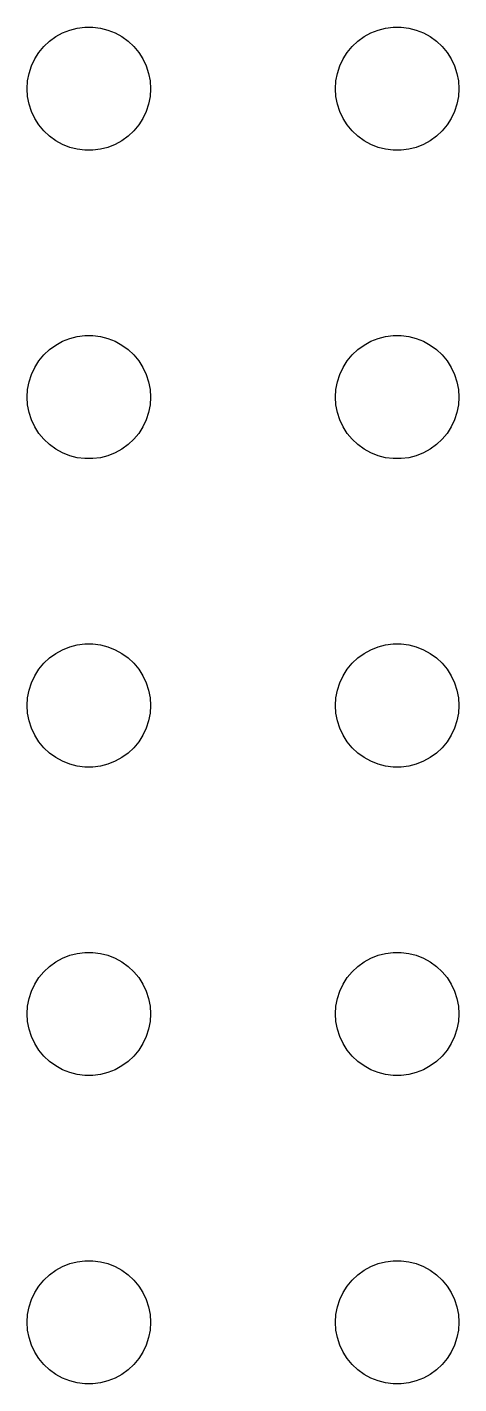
# Model space of a CAD drawing. Header units: metres. Extents: x -150 to 150, y -149 to 149.
# Drawn here: x 73.5 to 84, y -114 to -81 of the extents above; entities that cross this region are included whole.
import ezdxf

# ---------------------------------------------------------------- set-up
doc = ezdxf.new("R2010")
doc.units = ezdxf.units.M

msp = doc.modelspace()

# ---------------------------------------------------------------- linework, layer by layer
for p, q in [((74.1963, -81.2335), (74.3613, -81.1428)), ((74.3613, -81.1428), (74.5365, -81.0734)), ((74.5365, -81.0734), (74.7189, -81.0266)), ((74.7189, -81.0266), (74.9058, -81.003)), ((74.9058, -81.003), (75.0942, -81.003)), ((75.0942, -81.003), (75.2811, -81.0266)), ((75.2811, -81.0266), (75.4635, -81.0734)), ((75.4635, -81.0734), (75.6387, -81.1428)), ((75.6387, -81.1428), (75.8037, -81.2335)), ((81.6963, -81.2335), (81.8613, -81.1428)), ((81.8613, -81.1428), (82.0365, -81.0734)), ((82.0365, -81.0734), (82.2189, -81.0266)), ((82.2189, -81.0266), (82.4058, -81.003)), ((82.4058, -81.003), (82.5942, -81.003)), ((82.5942, -81.003), (82.7811, -81.0266)), ((82.7811, -81.0266), (82.9635, -81.0734)), ((82.9635, -81.0734), (83.1387, -81.1428)), ((83.1387, -81.1428), (83.3037, -81.2335)), ((73.7865, -81.6183), (73.9065, -81.4732)), ((73.9065, -81.4732), (74.0439, -81.3442)), ((74.0439, -81.3442), (74.1963, -81.2335)), ((75.8037, -81.2335), (75.9561, -81.3442)), ((75.9561, -81.3442), (76.0934, -81.4732)), ((76.0934, -81.4732), (76.2135, -81.6183)), ((81.2865, -81.6183), (81.4065, -81.4732)), ((81.4065, -81.4732), (81.5439, -81.3442)), ((81.5439, -81.3442), (81.6963, -81.2335)), ((83.3037, -81.2335), (83.4561, -81.3442)), ((83.4561, -81.3442), (83.5934, -81.4732)), ((83.5934, -81.4732), (83.7135, -81.6183)), ((73.6053, -81.9478), (73.6855, -81.7774)), ((73.6855, -81.7774), (73.7865, -81.6183)), ((76.2135, -81.6183), (76.3145, -81.7774)), ((76.3145, -81.7774), (76.3947, -81.9478)), ((81.1053, -81.9478), (81.1855, -81.7774)), ((81.1855, -81.7774), (81.2865, -81.6183)), ((83.7135, -81.6183), (83.8145, -81.7774)), ((83.8145, -81.7774), (83.8947, -81.9478)), ((73.5118, -82.312), (73.5471, -82.127)), ((73.5471, -82.127), (73.6053, -81.9478)), ((76.3947, -81.9478), (76.4529, -82.127)), ((76.4529, -82.127), (76.4882, -82.312)), ((81.0118, -82.312), (81.0471, -82.127)), ((81.0471, -82.127), (81.1053, -81.9478)), ((83.8947, -81.9478), (83.9529, -82.127)), ((83.9529, -82.127), (83.9882, -82.312)), ((73.5, -82.5), (73.5118, -82.312)), ((76.4882, -82.312), (76.5, -82.5)), ((81, -82.5), (81.0118, -82.312)), ((83.9882, -82.312), (84, -82.5)), ((73.5118, -82.688), (73.5, -82.5)), ((73.5471, -82.873), (73.5118, -82.688)), ((76.4882, -82.688), (76.4529, -82.873)), ((76.5, -82.5), (76.4882, -82.688)), ((81.0118, -82.688), (81, -82.5)), ((81.0471, -82.873), (81.0118, -82.688)), ((83.9882, -82.688), (83.9529, -82.873)), ((84, -82.5), (83.9882, -82.688)), ((73.6053, -83.0522), (73.5471, -82.873)), ((73.6855, -83.2226), (73.6053, -83.0522)), ((76.3947, -83.0522), (76.3145, -83.2226)), ((76.4529, -82.873), (76.3947, -83.0522)), ((81.1053, -83.0522), (81.0471, -82.873)), ((81.1855, -83.2226), (81.1053, -83.0522)), ((83.8947, -83.0522), (83.8145, -83.2226)), ((83.9529, -82.873), (83.8947, -83.0522)), ((73.7865, -83.3817), (73.6855, -83.2226)), ((73.9065, -83.5268), (73.7865, -83.3817)), ((76.2135, -83.3817), (76.0934, -83.5268)), ((76.3145, -83.2226), (76.2135, -83.3817)), ((81.2865, -83.3817), (81.1855, -83.2226)), ((81.4065, -83.5268), (81.2865, -83.3817)), ((83.7135, -83.3817), (83.5934, -83.5268)), ((83.8145, -83.2226), (83.7135, -83.3817)), ((74.0439, -83.6558), (73.9065, -83.5268)), ((74.1963, -83.7665), (74.0439, -83.6558)), ((74.3613, -83.8572), (74.1963, -83.7665)), ((75.8037, -83.7665), (75.6387, -83.8572)), ((75.9561, -83.6558), (75.8037, -83.7665)), ((76.0934, -83.5268), (75.9561, -83.6558)), ((81.5439, -83.6558), (81.4065, -83.5268)), ((81.6963, -83.7665), (81.5439, -83.6558)), ((81.8613, -83.8572), (81.6963, -83.7665)), ((83.3037, -83.7665), (83.1387, -83.8572)), ((83.4561, -83.6558), (83.3037, -83.7665)), ((83.5934, -83.5268), (83.4561, -83.6558)), ((74.5365, -83.9266), (74.3613, -83.8572)), ((74.7189, -83.9734), (74.5365, -83.9266)), ((74.9058, -83.997), (74.7189, -83.9734)), ((75.0942, -83.997), (74.9058, -83.997)), ((75.2811, -83.9734), (75.0942, -83.997)), ((75.4635, -83.9266), (75.2811, -83.9734)), ((75.6387, -83.8572), (75.4635, -83.9266)), ((82.0365, -83.9266), (81.8613, -83.8572)), ((82.2189, -83.9734), (82.0365, -83.9266)), ((82.4058, -83.997), (82.2189, -83.9734)), ((82.5942, -83.997), (82.4058, -83.997)), ((82.7811, -83.9734), (82.5942, -83.997)), ((82.9635, -83.9266), (82.7811, -83.9734)), ((83.1387, -83.8572), (82.9635, -83.9266)), ((74.0439, -88.8442), (74.1963, -88.7335)), ((74.1963, -88.7335), (74.3613, -88.6428)), ((74.3613, -88.6428), (74.5365, -88.5734)), ((74.5365, -88.5734), (74.7189, -88.5266)), ((74.7189, -88.5266), (74.9058, -88.503)), ((74.9058, -88.503), (75.0942, -88.503)), ((75.0942, -88.503), (75.2811, -88.5266)), ((75.2811, -88.5266), (75.4635, -88.5734)), ((75.4635, -88.5734), (75.6387, -88.6428)), ((75.6387, -88.6428), (75.8037, -88.7335)), ((75.8037, -88.7335), (75.9561, -88.8442)), ((81.5439, -88.8442), (81.6963, -88.7335)), ((81.6963, -88.7335), (81.8613, -88.6428)), ((81.8613, -88.6428), (82.0365, -88.5734)), ((82.0365, -88.5734), (82.2189, -88.5266)), ((82.2189, -88.5266), (82.4058, -88.503)), ((82.4058, -88.503), (82.5942, -88.503)), ((82.5942, -88.503), (82.7811, -88.5266)), ((82.7811, -88.5266), (82.9635, -88.5734)), ((82.9635, -88.5734), (83.1387, -88.6428)), ((83.1387, -88.6428), (83.3037, -88.7335)), ((83.3037, -88.7335), (83.4561, -88.8442)), ((73.7865, -89.1183), (73.9065, -88.9732)), ((73.9065, -88.9732), (74.0439, -88.8442)), ((75.9561, -88.8442), (76.0934, -88.9732)), ((76.0934, -88.9732), (76.2135, -89.1183)), ((81.2865, -89.1183), (81.4065, -88.9732)), ((81.4065, -88.9732), (81.5439, -88.8442)), ((83.4561, -88.8442), (83.5934, -88.9732)), ((83.5934, -88.9732), (83.7135, -89.1183)), ((73.6053, -89.4478), (73.6855, -89.2774)), ((73.6855, -89.2774), (73.7865, -89.1183)), ((76.2135, -89.1183), (76.3145, -89.2774)), ((76.3145, -89.2774), (76.3947, -89.4478)), ((81.1053, -89.4478), (81.1855, -89.2774)), ((81.1855, -89.2774), (81.2865, -89.1183)), ((83.7135, -89.1183), (83.8145, -89.2774)), ((83.8145, -89.2774), (83.8947, -89.4478)), ((73.5118, -89.812), (73.5471, -89.627)), ((73.5471, -89.627), (73.6053, -89.4478)), ((76.3947, -89.4478), (76.4529, -89.627)), ((76.4529, -89.627), (76.4882, -89.812)), ((81.0118, -89.812), (81.0471, -89.627)), ((81.0471, -89.627), (81.1053, -89.4478)), ((83.8947, -89.4478), (83.9529, -89.627)), ((83.9529, -89.627), (83.9882, -89.812)), ((73.5, -90), (73.5118, -89.812)), ((73.5118, -90.188), (73.5, -90)), ((76.4882, -89.812), (76.5, -90)), ((76.5, -90), (76.4882, -90.188)), ((81, -90), (81.0118, -89.812)), ((81.0118, -90.188), (81, -90)), ((83.9882, -89.812), (84, -90)), ((84, -90), (83.9882, -90.188)), ((73.5471, -90.373), (73.5118, -90.188)), ((73.6053, -90.5522), (73.5471, -90.373)), ((76.4529, -90.373), (76.3947, -90.5522)), ((76.4882, -90.188), (76.4529, -90.373)), ((81.0471, -90.373), (81.0118, -90.188)), ((81.1053, -90.5522), (81.0471, -90.373)), ((83.9529, -90.373), (83.8947, -90.5522)), ((83.9882, -90.188), (83.9529, -90.373)), ((73.6855, -90.7226), (73.6053, -90.5522)), ((73.7865, -90.8817), (73.6855, -90.7226)), ((76.3145, -90.7226), (76.2135, -90.8817)), ((76.3947, -90.5522), (76.3145, -90.7226)), ((81.1855, -90.7226), (81.1053, -90.5522)), ((81.2865, -90.8817), (81.1855, -90.7226)), ((83.8145, -90.7226), (83.7135, -90.8817)), ((83.8947, -90.5522), (83.8145, -90.7226)), ((73.9065, -91.0268), (73.7865, -90.8817)), ((74.0439, -91.1558), (73.9065, -91.0268)), ((76.0934, -91.0268), (75.9561, -91.1558)), ((76.2135, -90.8817), (76.0934, -91.0268)), ((81.4065, -91.0268), (81.2865, -90.8817)), ((81.5439, -91.1558), (81.4065, -91.0268)), ((83.5934, -91.0268), (83.4561, -91.1558)), ((83.7135, -90.8817), (83.5934, -91.0268)), ((74.1963, -91.2665), (74.0439, -91.1558)), ((74.3613, -91.3572), (74.1963, -91.2665)), ((74.5365, -91.4266), (74.3613, -91.3572)), ((75.6387, -91.3572), (75.4635, -91.4266)), ((75.8037, -91.2665), (75.6387, -91.3572)), ((75.9561, -91.1558), (75.8037, -91.2665)), ((81.6963, -91.2665), (81.5439, -91.1558)), ((81.8613, -91.3572), (81.6963, -91.2665)), ((82.0365, -91.4266), (81.8613, -91.3572)), ((83.1387, -91.3572), (82.9635, -91.4266)), ((83.3037, -91.2665), (83.1387, -91.3572)), ((83.4561, -91.1558), (83.3037, -91.2665)), ((74.7189, -91.4734), (74.5365, -91.4266)), ((74.9058, -91.497), (74.7189, -91.4734)), ((75.0942, -91.497), (74.9058, -91.497)), ((75.2811, -91.4734), (75.0942, -91.497)), ((75.4635, -91.4266), (75.2811, -91.4734)), ((82.2189, -91.4734), (82.0365, -91.4266)), ((82.4058, -91.497), (82.2189, -91.4734)), ((82.5942, -91.497), (82.4058, -91.497)), ((82.7811, -91.4734), (82.5942, -91.497)), ((82.9635, -91.4266), (82.7811, -91.4734)), ((74.7189, -96.0266), (74.9058, -96.003)), ((74.9058, -96.003), (75.0942, -96.003)), ((75.0942, -96.003), (75.2811, -96.0266)), ((82.2189, -96.0266), (82.4058, -96.003)), ((82.4058, -96.003), (82.5942, -96.003)), ((82.5942, -96.003), (82.7811, -96.0266)), ((74.0439, -96.3442), (74.1963, -96.2335)), ((74.1963, -96.2335), (74.3613, -96.1428)), ((74.3613, -96.1428), (74.5365, -96.0734)), ((74.5365, -96.0734), (74.7189, -96.0266)), ((75.2811, -96.0266), (75.4635, -96.0734)), ((75.4635, -96.0734), (75.6387, -96.1428)), ((75.6387, -96.1428), (75.8037, -96.2335)), ((75.8037, -96.2335), (75.9561, -96.3442)), ((81.5439, -96.3442), (81.6963, -96.2335)), ((81.6963, -96.2335), (81.8613, -96.1428)), ((81.8613, -96.1428), (82.0365, -96.0734)), ((82.0365, -96.0734), (82.2189, -96.0266)), ((82.7811, -96.0266), (82.9635, -96.0734)), ((82.9635, -96.0734), (83.1387, -96.1428)), ((83.1387, -96.1428), (83.3037, -96.2335)), ((83.3037, -96.2335), (83.4561, -96.3442)), ((73.6855, -96.7774), (73.7865, -96.6183)), ((73.7865, -96.6183), (73.9065, -96.4732)), ((73.9065, -96.4732), (74.0439, -96.3442)), ((75.9561, -96.3442), (76.0934, -96.4732)), ((76.0934, -96.4732), (76.2135, -96.6183)), ((76.2135, -96.6183), (76.3145, -96.7774)), ((81.1855, -96.7774), (81.2865, -96.6183)), ((81.2865, -96.6183), (81.4065, -96.4732)), ((81.4065, -96.4732), (81.5439, -96.3442)), ((83.4561, -96.3442), (83.5934, -96.4732)), ((83.5934, -96.4732), (83.7135, -96.6183)), ((83.7135, -96.6183), (83.8145, -96.7774)), ((73.5471, -97.127), (73.6053, -96.9478)), ((73.6053, -96.9478), (73.6855, -96.7774)), ((76.3145, -96.7774), (76.3947, -96.9478)), ((76.3947, -96.9478), (76.4529, -97.127)), ((81.0471, -97.127), (81.1053, -96.9478)), ((81.1053, -96.9478), (81.1855, -96.7774)), ((83.8145, -96.7774), (83.8947, -96.9478)), ((83.8947, -96.9478), (83.9529, -97.127)), ((73.5, -97.5), (73.5118, -97.312)), ((73.5118, -97.312), (73.5471, -97.127)), ((76.4529, -97.127), (76.4882, -97.312)), ((76.4882, -97.312), (76.5, -97.5)), ((81, -97.5), (81.0118, -97.312)), ((81.0118, -97.312), (81.0471, -97.127)), ((83.9529, -97.127), (83.9882, -97.312)), ((83.9882, -97.312), (84, -97.5)), ((73.5118, -97.688), (73.5, -97.5)), ((76.5, -97.5), (76.4882, -97.688)), ((81.0118, -97.688), (81, -97.5)), ((84, -97.5), (83.9882, -97.688)), ((73.5471, -97.873), (73.5118, -97.688)), ((73.6053, -98.0522), (73.5471, -97.873)), ((76.4529, -97.873), (76.3947, -98.0522)), ((76.4882, -97.688), (76.4529, -97.873)), ((81.0471, -97.873), (81.0118, -97.688)), ((81.1053, -98.0522), (81.0471, -97.873)), ((83.9529, -97.873), (83.8947, -98.0522)), ((83.9882, -97.688), (83.9529, -97.873)), ((73.6855, -98.2226), (73.6053, -98.0522)), ((73.7865, -98.3817), (73.6855, -98.2226)), ((76.3145, -98.2226), (76.2135, -98.3817)), ((76.3947, -98.0522), (76.3145, -98.2226)), ((81.1855, -98.2226), (81.1053, -98.0522)), ((81.2865, -98.3817), (81.1855, -98.2226)), ((83.8145, -98.2226), (83.7135, -98.3817)), ((83.8947, -98.0522), (83.8145, -98.2226)), ((73.9065, -98.5268), (73.7865, -98.3817)), ((74.0439, -98.6558), (73.9065, -98.5268)), ((76.0934, -98.5268), (75.9561, -98.6558)), ((76.2135, -98.3817), (76.0934, -98.5268)), ((81.4065, -98.5268), (81.2865, -98.3817)), ((81.5439, -98.6558), (81.4065, -98.5268)), ((83.5934, -98.5268), (83.4561, -98.6558)), ((83.7135, -98.3817), (83.5934, -98.5268)), ((74.1963, -98.7665), (74.0439, -98.6558)), ((74.3613, -98.8572), (74.1963, -98.7665)), ((74.5365, -98.9266), (74.3613, -98.8572)), ((74.7189, -98.9734), (74.5365, -98.9266)), ((74.9058, -98.997), (74.7189, -98.9734)), ((75.2811, -98.9734), (75.0942, -98.997)), ((75.4635, -98.9266), (75.2811, -98.9734)), ((75.6387, -98.8572), (75.4635, -98.9266)), ((75.8037, -98.7665), (75.6387, -98.8572)), ((75.9561, -98.6558), (75.8037, -98.7665)), ((81.6963, -98.7665), (81.5439, -98.6558)), ((81.8613, -98.8572), (81.6963, -98.7665)), ((82.0365, -98.9266), (81.8613, -98.8572)), ((82.2189, -98.9734), (82.0365, -98.9266)), ((82.4058, -98.997), (82.2189, -98.9734)), ((82.7811, -98.9734), (82.5942, -98.997)), ((82.9635, -98.9266), (82.7811, -98.9734)), ((83.1387, -98.8572), (82.9635, -98.9266)), ((83.3037, -98.7665), (83.1387, -98.8572)), ((83.4561, -98.6558), (83.3037, -98.7665)), ((75.0942, -98.997), (74.9058, -98.997)), ((82.5942, -98.997), (82.4058, -98.997)), ((74.3613, -103.643), (74.5365, -103.573)), ((74.5365, -103.573), (74.7189, -103.527)), ((74.7189, -103.527), (74.9058, -103.503)), ((74.9058, -103.503), (75.0942, -103.503)), ((75.0942, -103.503), (75.2811, -103.527)), ((75.2811, -103.527), (75.4635, -103.573)), ((75.4635, -103.573), (75.6387, -103.643)), ((81.8613, -103.643), (82.0365, -103.573)), ((82.0365, -103.573), (82.2189, -103.527)), ((82.2189, -103.527), (82.4058, -103.503)), ((82.4058, -103.503), (82.5942, -103.503)), ((82.5942, -103.503), (82.7811, -103.527)), ((82.7811, -103.527), (82.9635, -103.573)), ((82.9635, -103.573), (83.1387, -103.643)), ((73.9065, -103.973), (74.0439, -103.844)), ((74.0439, -103.844), (74.1963, -103.734)), ((74.1963, -103.734), (74.3613, -103.643)), ((75.6387, -103.643), (75.8037, -103.734)), ((75.8037, -103.734), (75.9561, -103.844)), ((75.9561, -103.844), (76.0934, -103.973)), ((81.4065, -103.973), (81.5439, -103.844)), ((81.5439, -103.844), (81.6963, -103.734)), ((81.6963, -103.734), (81.8613, -103.643)), ((83.1387, -103.643), (83.3037, -103.734)), ((83.3037, -103.734), (83.4561, -103.844)), ((83.4561, -103.844), (83.5934, -103.973)), ((73.6855, -104.277), (73.7865, -104.118)), ((73.7865, -104.118), (73.9065, -103.973)), ((76.0934, -103.973), (76.2135, -104.118)), ((76.2135, -104.118), (76.3145, -104.277)), ((81.1855, -104.277), (81.2865, -104.118)), ((81.2865, -104.118), (81.4065, -103.973)), ((83.5934, -103.973), (83.7135, -104.118)), ((83.7135, -104.118), (83.8145, -104.277)), ((73.5471, -104.627), (73.6053, -104.448)), ((73.6053, -104.448), (73.6855, -104.277)), ((76.3145, -104.277), (76.3947, -104.448)), ((76.3947, -104.448), (76.4529, -104.627)), ((81.0471, -104.627), (81.1053, -104.448)), ((81.1053, -104.448), (81.1855, -104.277)), ((83.8145, -104.277), (83.8947, -104.448)), ((83.8947, -104.448), (83.9529, -104.627)), ((73.5, -105), (73.5118, -104.812)), ((73.5118, -104.812), (73.5471, -104.627)), ((76.4529, -104.627), (76.4882, -104.812)), ((76.4882, -104.812), (76.5, -105)), ((81, -105), (81.0118, -104.812)), ((81.0118, -104.812), (81.0471, -104.627)), ((83.9529, -104.627), (83.9882, -104.812)), ((83.9882, -104.812), (84, -105)), ((73.5118, -105.188), (73.5, -105)), ((73.5471, -105.373), (73.5118, -105.188)), ((76.4882, -105.188), (76.4529, -105.373)), ((76.5, -105), (76.4882, -105.188)), ((81.0118, -105.188), (81, -105)), ((81.0471, -105.373), (81.0118, -105.188)), ((83.9882, -105.188), (83.9529, -105.373)), ((84, -105), (83.9882, -105.188)), ((73.6053, -105.552), (73.5471, -105.373)), ((73.6855, -105.723), (73.6053, -105.552)), ((76.3947, -105.552), (76.3145, -105.723)), ((76.4529, -105.373), (76.3947, -105.552)), ((81.1053, -105.552), (81.0471, -105.373)), ((81.1855, -105.723), (81.1053, -105.552)), ((83.8947, -105.552), (83.8145, -105.723)), ((83.9529, -105.373), (83.8947, -105.552)), ((73.7865, -105.882), (73.6855, -105.723)), ((73.9065, -106.027), (73.7865, -105.882)), ((76.2135, -105.882), (76.0934, -106.027)), ((76.3145, -105.723), (76.2135, -105.882)), ((81.2865, -105.882), (81.1855, -105.723)), ((81.4065, -106.027), (81.2865, -105.882)), ((83.7135, -105.882), (83.5934, -106.027)), ((83.8145, -105.723), (83.7135, -105.882)), ((74.0439, -106.156), (73.9065, -106.027)), ((74.1963, -106.266), (74.0439, -106.156)), ((75.9561, -106.156), (75.8037, -106.266)), ((76.0934, -106.027), (75.9561, -106.156)), ((81.5439, -106.156), (81.4065, -106.027)), ((81.6963, -106.266), (81.5439, -106.156)), ((83.4561, -106.156), (83.3037, -106.266)), ((83.5934, -106.027), (83.4561, -106.156)), ((74.3613, -106.357), (74.1963, -106.266)), ((74.5365, -106.427), (74.3613, -106.357)), ((74.7189, -106.473), (74.5365, -106.427)), ((74.9058, -106.497), (74.7189, -106.473)), ((75.0942, -106.497), (74.9058, -106.497)), ((75.2811, -106.473), (75.0942, -106.497)), ((75.4635, -106.427), (75.2811, -106.473)), ((75.6387, -106.357), (75.4635, -106.427)), ((75.8037, -106.266), (75.6387, -106.357)), ((81.8613, -106.357), (81.6963, -106.266)), ((82.0365, -106.427), (81.8613, -106.357)), ((82.2189, -106.473), (82.0365, -106.427)), ((82.4058, -106.497), (82.2189, -106.473)), ((82.5942, -106.497), (82.4058, -106.497)), ((82.7811, -106.473), (82.5942, -106.497)), ((82.9635, -106.427), (82.7811, -106.473)), ((83.1387, -106.357), (82.9635, -106.427)), ((83.3037, -106.266), (83.1387, -106.357)), ((74.1963, -111.234), (74.3613, -111.143)), ((74.3613, -111.143), (74.5365, -111.073)), ((74.5365, -111.073), (74.7189, -111.027)), ((74.7189, -111.027), (74.9058, -111.003)), ((74.9058, -111.003), (75.0942, -111.003)), ((75.0942, -111.003), (75.2811, -111.027)), ((75.2811, -111.027), (75.4635, -111.073)), ((75.4635, -111.073), (75.6387, -111.143)), ((75.6387, -111.143), (75.8037, -111.234)), ((81.6963, -111.234), (81.8613, -111.143)), ((81.8613, -111.143), (82.0365, -111.073)), ((82.0365, -111.073), (82.2189, -111.027)), ((82.2189, -111.027), (82.4058, -111.003)), ((82.4058, -111.003), (82.5942, -111.003)), ((82.5942, -111.003), (82.7811, -111.027)), ((82.7811, -111.027), (82.9635, -111.073)), ((82.9635, -111.073), (83.1387, -111.143)), ((83.1387, -111.143), (83.3037, -111.234)), ((73.7865, -111.618), (73.9065, -111.473)), ((73.9065, -111.473), (74.0439, -111.344)), ((74.0439, -111.344), (74.1963, -111.234)), ((75.8037, -111.234), (75.9561, -111.344)), ((75.9561, -111.344), (76.0934, -111.473)), ((76.0934, -111.473), (76.2135, -111.618)), ((81.2865, -111.618), (81.4065, -111.473)), ((81.4065, -111.473), (81.5439, -111.344)), ((81.5439, -111.344), (81.6963, -111.234)), ((83.3037, -111.234), (83.4561, -111.344)), ((83.4561, -111.344), (83.5934, -111.473)), ((83.5934, -111.473), (83.7135, -111.618)), ((73.6053, -111.948), (73.6855, -111.777)), ((73.6855, -111.777), (73.7865, -111.618)), ((76.2135, -111.618), (76.3145, -111.777)), ((76.3145, -111.777), (76.3947, -111.948)), ((81.1053, -111.948), (81.1855, -111.777)), ((81.1855, -111.777), (81.2865, -111.618)), ((83.7135, -111.618), (83.8145, -111.777)), ((83.8145, -111.777), (83.8947, -111.948)), ((73.5118, -112.312), (73.5471, -112.127)), ((73.5471, -112.127), (73.6053, -111.948)), ((76.3947, -111.948), (76.4529, -112.127)), ((76.4529, -112.127), (76.4882, -112.312)), ((81.0118, -112.312), (81.0471, -112.127)), ((81.0471, -112.127), (81.1053, -111.948)), ((83.8947, -111.948), (83.9529, -112.127)), ((83.9529, -112.127), (83.9882, -112.312)), ((73.5, -112.5), (73.5118, -112.312)), ((73.5118, -112.688), (73.5, -112.5)), ((76.4882, -112.312), (76.5, -112.5)), ((76.5, -112.5), (76.4882, -112.688)), ((81, -112.5), (81.0118, -112.312)), ((81.0118, -112.688), (81, -112.5)), ((83.9882, -112.312), (84, -112.5)), ((84, -112.5), (83.9882, -112.688)), ((73.5471, -112.873), (73.5118, -112.688)), ((76.4882, -112.688), (76.4529, -112.873)), ((81.0471, -112.873), (81.0118, -112.688)), ((83.9882, -112.688), (83.9529, -112.873)), ((73.6053, -113.052), (73.5471, -112.873)), ((73.6855, -113.223), (73.6053, -113.052)), ((76.3947, -113.052), (76.3145, -113.223)), ((76.4529, -112.873), (76.3947, -113.052)), ((81.1053, -113.052), (81.0471, -112.873)), ((81.1855, -113.223), (81.1053, -113.052)), ((83.8947, -113.052), (83.8145, -113.223)), ((83.9529, -112.873), (83.8947, -113.052)), ((73.7865, -113.382), (73.6855, -113.223)), ((73.9065, -113.527), (73.7865, -113.382)), ((76.2135, -113.382), (76.0934, -113.527)), ((76.3145, -113.223), (76.2135, -113.382)), ((81.2865, -113.382), (81.1855, -113.223)), ((81.4065, -113.527), (81.2865, -113.382)), ((83.7135, -113.382), (83.5934, -113.527)), ((83.8145, -113.223), (83.7135, -113.382)), ((74.0439, -113.656), (73.9065, -113.527)), ((74.1963, -113.766), (74.0439, -113.656)), ((74.3613, -113.857), (74.1963, -113.766)), ((75.8037, -113.766), (75.6387, -113.857)), ((75.9561, -113.656), (75.8037, -113.766)), ((76.0934, -113.527), (75.9561, -113.656)), ((81.5439, -113.656), (81.4065, -113.527)), ((81.6963, -113.766), (81.5439, -113.656)), ((81.8613, -113.857), (81.6963, -113.766)), ((83.3037, -113.766), (83.1387, -113.857)), ((83.4561, -113.656), (83.3037, -113.766)), ((83.5934, -113.527), (83.4561, -113.656)), ((74.5365, -113.927), (74.3613, -113.857)), ((74.7189, -113.973), (74.5365, -113.927)), ((74.9058, -113.997), (74.7189, -113.973)), ((75.0942, -113.997), (74.9058, -113.997)), ((75.2811, -113.973), (75.0942, -113.997)), ((75.4635, -113.927), (75.2811, -113.973)), ((75.6387, -113.857), (75.4635, -113.927)), ((82.0365, -113.927), (81.8613, -113.857)), ((82.2189, -113.973), (82.0365, -113.927)), ((82.4058, -113.997), (82.2189, -113.973)), ((82.5942, -113.997), (82.4058, -113.997)), ((82.7811, -113.973), (82.5942, -113.997)), ((82.9635, -113.927), (82.7811, -113.973)), ((83.1387, -113.857), (82.9635, -113.927))]:
    msp.add_line(p, q)

doc.saveas('drawing.dxf')
